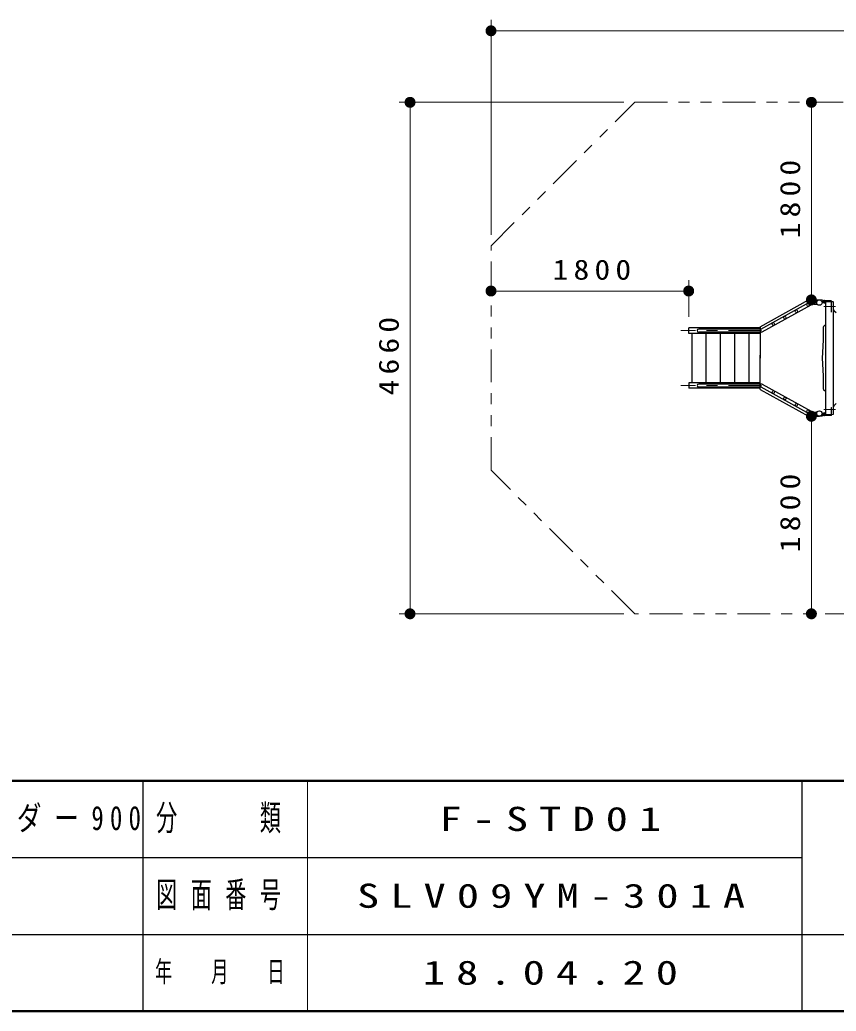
# Model space of a CAD drawing. Units: millimetres on the paper, with parts at other scales. Extents: x -365 to 0, y 0 to 257.
# Drawn here: x -141.2 to -66.9, y 0 to 90.3 of the extents above; entities that cross this region are included whole.
import ezdxf

# ---------------------------------------------------------------- set-up
doc = ezdxf.new("R2010")
doc.units = ezdxf.units.MM
for name, pattern in [('USER1', [4.5, 2.5, -2]), ('USER2', [6, 3, -1, 1, -1]), ('USER3', [8, 3, -1, 1, -1, 1, -1])]:
    doc.linetypes.add(name, pattern=pattern)
doc.layers.add('LY_1', color=7, linetype='Continuous', lineweight=13)
doc.layers.add('LY_2', color=7, linetype='Continuous', lineweight=13)
doc.layers.add('LY_3', color=7, linetype='Continuous')
doc.styles.add('ＭＳ ゴシック', font='')
doc.styles.get('ＭＳ ゴシック').set_extended_font_data('MS Gothic')

# ---------------------------------------------------------------- blocks, each defined once
blk = doc.blocks.new('filled_dot')
at = {"color": 0, "linetype": 'Continuous', "lineweight": -2, "const_width": 1.25}
blk.add_lwpolyline([(-0.625, 0, 1), (0.625, 0, 1)], format="xyb", close=True, dxfattribs=at)

msp = doc.modelspace()

# ---------------------------------------------------------------- linework, layer by layer
at = {"layer": 'LY_1'}
for p, q in [((-98.299, 70.718), (-98.299, 90.318)), ((-98.299, 89.318), (-28.649, 89.318)), ((-86.215, 82.802), (-106.672, 82.802)), ((-105.672, 36.202), (-105.672, 82.802)), ((-69.124, 82.802), (-69.124, 64.802)), ((-80.299, 63.252), (-80.299, 66.612)), ((-98.299, 65.612), (-80.299, 65.612)), ((-68.382, 64.802), (-68.124, 64.802)), ((-69.124, 54.202), (-69.124, 36.202)), ((-68.382, 54.202), (-68.124, 54.202)), ((-86.205, 36.202), (-106.672, 36.202))]:
    msp.add_line(p, q, dxfattribs=at)
at = {"layer": 'LY_1', "lineweight": 25}
for p, q in [((-73.799, 62.352), (-69.382, 64.802)), ((-73.731, 62.12), (-69.291, 64.583)), ((-73.597, 61.883), (-69.159, 64.346)), ((-69.382, 64.802), (-68.399, 64.802)), ((-68.885, 64.688), (-68.601, 64.688)), ((-68.885, 64.416), (-68.601, 64.416)), ((-68.199, 64.69), (-67.775, 64.69)), ((-68.175, 64.645), (-67.775, 64.645)), ((-68.073, 64.565), (-68.073, 64.645)), ((-67.877, 64.565), (-68.073, 64.565)), ((-68.025, 64.565), (-68.025, 64.645)), ((-67.925, 64.565), (-67.925, 64.645)), ((-67.877, 64.565), (-67.877, 64.645)), ((-67.775, 64.69), (-67.775, 64.645)), ((-67.299, 63.696), (-67.299, 64.035)), ((-73.799, 62.352), (-73.799, 59.502)), ((-67.828, 62.487), (-67.828, 56.516)), ((-80.299, 61.752), (-80.299, 62.252)), ((-73.799, 62.252), (-80.299, 62.252)), ((-73.799, 61.752), (-80.299, 61.752)), ((-79.992, 57.252), (-79.992, 61.752)), ((-73.663, 62.138), (-79.388, 62.138)), ((-73.663, 61.866), (-79.388, 61.866)), ((-78.692, 57.252), (-78.692, 61.752)), ((-77.392, 57.252), (-77.392, 61.752)), ((-76.092, 57.252), (-76.092, 61.752)), ((-74.792, 57.252), (-74.792, 61.752)), ((-73.799, 56.652), (-73.799, 59.502)), ((-73.799, 57.252), (-80.299, 57.252)), ((-80.299, 57.252), (-80.299, 56.752)), ((-73.663, 57.138), (-79.388, 57.138)), ((-73.597, 57.121), (-69.159, 54.659)), ((-73.799, 56.752), (-80.299, 56.752)), ((-73.663, 56.866), (-79.388, 56.866)), ((-73.799, 56.652), (-69.382, 54.202)), ((-73.731, 56.885), (-69.291, 54.421)), ((-69.382, 54.202), (-68.399, 54.202)), ((-68.885, 54.588), (-68.601, 54.588)), ((-68.885, 54.316), (-68.601, 54.316)), ((-68.199, 54.314), (-67.775, 54.314)), ((-68.175, 54.359), (-67.775, 54.359)), ((-67.877, 54.439), (-68.073, 54.439)), ((-68.073, 54.439), (-68.073, 54.359)), ((-68.025, 54.439), (-68.025, 54.359)), ((-67.925, 54.439), (-67.925, 54.359)), ((-67.877, 54.439), (-67.877, 54.359)), ((-67.775, 54.314), (-67.775, 54.359))]:
    msp.add_line(p, q, dxfattribs=at)
at = {"layer": 'LY_1', "linetype": 'USER3'}
for p, q in [((-68.079, 64.735), (-68.079, 64.69)), ((-68.079, 64.735), (-67.349, 64.735)), ((-68.079, 64.69), (-67.347, 64.69)), ((-67.975, 64.793), (-67.975, 64.437)), ((-67.324, 64.668), (-67.324, 63.994)), ((-67.279, 64.668), (-67.279, 63.994)), ((-67.279, 63.994), (-67.324, 63.994)), ((-68.079, 54.269), (-68.079, 54.314)), ((-68.079, 54.314), (-67.347, 54.314)), ((-68.079, 54.269), (-67.349, 54.269)), ((-67.975, 54.211), (-67.975, 54.567)), ((-67.324, 54.337), (-67.324, 55.011)), ((-67.279, 55.011), (-67.324, 55.011)), ((-67.279, 54.337), (-67.279, 55.011))]:
    msp.add_line(p, q, dxfattribs=at)
at = {"layer": 'LY_1', "linetype": 'USER2'}
for p, q in [((-66.918, 64.197), (-67.986, 64.197)), ((-73.663, 62.002), (-81.016, 62.002)), ((-73.663, 57.002), (-81.016, 57.002)), ((-66.918, 54.807), (-67.986, 54.807))]:
    msp.add_line(p, q, dxfattribs=at)
at = {"layer": 'LY_1', "linetype": 'USER1'}
for p, q in [((-67.319, 64.626), (-67.319, 63.997)), ((-67.279, 64.624), (-67.279, 63.997)), ((-67.279, 63.997), (-67.319, 63.997)), ((-73.822, 57.252), (-73.822, 61.752)), ((-73.799, 57.252), (-73.799, 61.752)), ((-67.319, 54.38), (-67.319, 55.007)), ((-67.279, 55.007), (-67.319, 55.007)), ((-67.279, 54.381), (-67.279, 55.007))]:
    msp.add_line(p, q, dxfattribs=at)
at = {"layer": 'LY_1', "linetype": 'USER3'}
msp.add_lwpolyline([(-40.865, 82.802), (-28.649, 70.587), (-28.649, 48.418), (-40.865, 36.202), (-85.205, 36.202), (-98.299, 49.297), (-98.299, 69.718), (-85.215, 82.802)], close=True, dxfattribs=at)
at = {"layer": 'LY_1', "lineweight": 25}
msp.add_lwpolyline([(-68.041, 57.856), (-68.041, 56.725), (-68.038, 56.689), (-68.028, 56.653), (-68.013, 56.62), (-67.991, 56.59), (-67.965, 56.564), (-67.934, 56.543), (-67.901, 56.528), (-67.865, 56.519), (-67.828, 56.516), (-67.828, 54.431), (-67.827, 54.422), (-67.825, 54.414), (-67.821, 54.406), (-67.815, 54.399), (-67.809, 54.393), (-67.802, 54.389), (-67.793, 54.385), (-67.785, 54.383), (-67.776, 54.383), (-67.465, 54.375), (-67.155, 54.386), (-67.135, 54.389), (-67.119, 54.399), (-67.107, 54.414), (-67.101, 54.432), (-67.101, 64.573), (-67.102, 64.581), (-67.105, 64.59), (-67.109, 64.597), (-67.115, 64.604), (-67.121, 64.61), (-67.129, 64.614), (-67.137, 64.618), (-67.146, 64.619), (-67.155, 64.619), (-67.465, 64.632), (-67.776, 64.622), (-67.795, 64.619), (-67.812, 64.609), (-67.823, 64.594), (-67.828, 64.575), (-67.828, 62.487), (-67.865, 62.485), (-67.901, 62.477), (-67.935, 62.462), (-67.965, 62.441), (-67.992, 62.415), (-68.013, 62.385), (-68.029, 62.352), (-68.038, 62.316), (-68.041, 62.28), (-68.041, 61.15), (-68.112, 60.019), (-68.131, 59.502), (-68.112, 58.986)], close=True, dxfattribs=at)
for points in [[(-67.103, 63.931), (-67.046, 63.818), (-66.857, 63.653)], [(-66.857, 55.351), (-67.046, 55.187), (-67.103, 55.074)]]:
    msp.add_lwpolyline(points, dxfattribs=at)
at = {"layer": 'LY_1', "linetype": 'USER1'}
for centre in [(-69.439, 64.345), (-71.541, 63.18), (-70.489, 63.763), (-72.588, 62.599), (-72.588, 56.406), (-71.541, 55.825), (-70.489, 55.242), (-69.439, 54.659)]:
    msp.add_circle(centre, 0.108, dxfattribs=at)
at = {"layer": 'LY_1', "lineweight": 25}
for centre in [(-68.399, 64.552), (-68.399, 54.452)]:
    msp.add_circle(centre, 0.243, dxfattribs=at)
for centre, radius, start, end in [((-68.885, 63.852), 0.836, 90, 119.01753), ((-68.885, 63.852), 0.564, 90, 119.01753), ((-79.388, 62.002), 0.136, 90, 270), ((-73.663, 62.002), 0.136, 120, 299.01753), ((-79.388, 57.002), 0.136, 90, 270), ((-73.663, 57.002), 0.136, 60.98247, 240), ((-68.885, 55.152), 0.836, 240.98247, 270), ((-68.885, 55.152), 0.564, 240.98247, 270)]:
    msp.add_arc(centre, radius, start, end, dxfattribs=at)
at = {"layer": 'LY_1', "linetype": 'USER3'}
for centre, radius, start, end in [((-67.347, 64.668), 0.0675, 0, 90), ((-67.347, 64.668), 0.0225, 0, 90), ((-67.347, 54.337), 0.0675, 270, 0), ((-67.347, 54.337), 0.0225, 270, 0)]:
    msp.add_arc(centre, radius, start, end, dxfattribs=at)
at = {"layer": 'LY_2', "lineweight": 50}
for p, q in [((-365, 21), (0, 21)), ((-365, 0), (0, 0))]:
    msp.add_line(p, q, dxfattribs=at)
at = {"layer": 'LY_2', "lineweight": 25}
for p, q in [((-130, 21), (-130, 0)), ((-70, 21), (-70, 0)), ((-182.5, 14), (-70, 14)), ((-237.5, 7), (0, 7))]:
    msp.add_line(p, q, dxfattribs=at)
at = {"layer": 'LY_2'}
msp.add_line((-115, 21), (-115, 0), dxfattribs=at)

# ---------------------------------------------------------------- block references
at = {"layer": 'LY_1', "xscale": 0.4, "yscale": 0.4}
for p in [(-98.299, 89.318), (-98.299, 65.612)]:
    msp.add_blockref('filled_dot', p, dxfattribs=at)
for p, rotation in [((-105.672, 82.802), 270), ((-69.124, 82.802), 270), ((-80.299, 65.612), 180), ((-69.124, 64.802), 90), ((-69.124, 54.202), 270), ((-105.672, 36.202), 90), ((-69.124, 36.202), 90)]:
    msp.add_blockref('filled_dot', p, dxfattribs=dict(at, rotation=rotation))

# ---------------------------------------------------------------- texts
at = {"layer": 'LY_1', "char_height": 1.833, "attachment_point": 8, "rotation": 90, "style": 'ＭＳ ゴシック'}
for s, insert in [('\\T1.33;\\W1.15;1800', (-70.124, 74.223)), ('\\T1.33;\\W1.15;4660', (-106.672, 59.912)), ('\\T1.33;\\W1.15;1800', (-70.124, 45.623))]:
    msp.add_mtext(s, dxfattribs=dict(at, insert=insert))
at = {"layer": 'LY_1', "insert": (-88.878, 66.612), "char_height": 1.833, "attachment_point": 8, "style": 'ＭＳ ゴシック'}
msp.add_mtext('\\T1.33;\\W1.15;1800', dxfattribs=at)
at = {"layer": 'LY_2', "attachment_point": 5, "style": 'ＭＳ ゴシック'}
for s, insert, char_height in [('\\T1.64;\\W0.6;分\u3000\u3000類', (-122.5, 17.5), 2.346), ('\\T1.64;\\W0.6;図面番号', (-122.5, 10.5), 2.346), ('\\T1.64;\\W0.6;年\u3000月\u3000日', (-122.5, 3.5), 1.906)]:
    msp.add_mtext(s, dxfattribs=dict(at, insert=insert, char_height=char_height))
at = {"layer": 'LY_3', "char_height": 2.199, "attachment_point": 4, "style": 'ＭＳ ゴシック'}
for s, insert in [('\\T1.51;\\W0.75;NBウェーブスライダー900', (-168.65, 17.5)), ('\\T1.5;\\W1.35;F-STD01', (-103, 17.5)), ('\\T1.5;\\W1.35;SLV09YM-301A', (-110.5, 10.5)), ('\\T1.5;\\W1.35;18.04.20', (-104.5, 3.5))]:
    msp.add_mtext(s, dxfattribs=dict(at, insert=insert))

doc.saveas('drawing.dxf')
